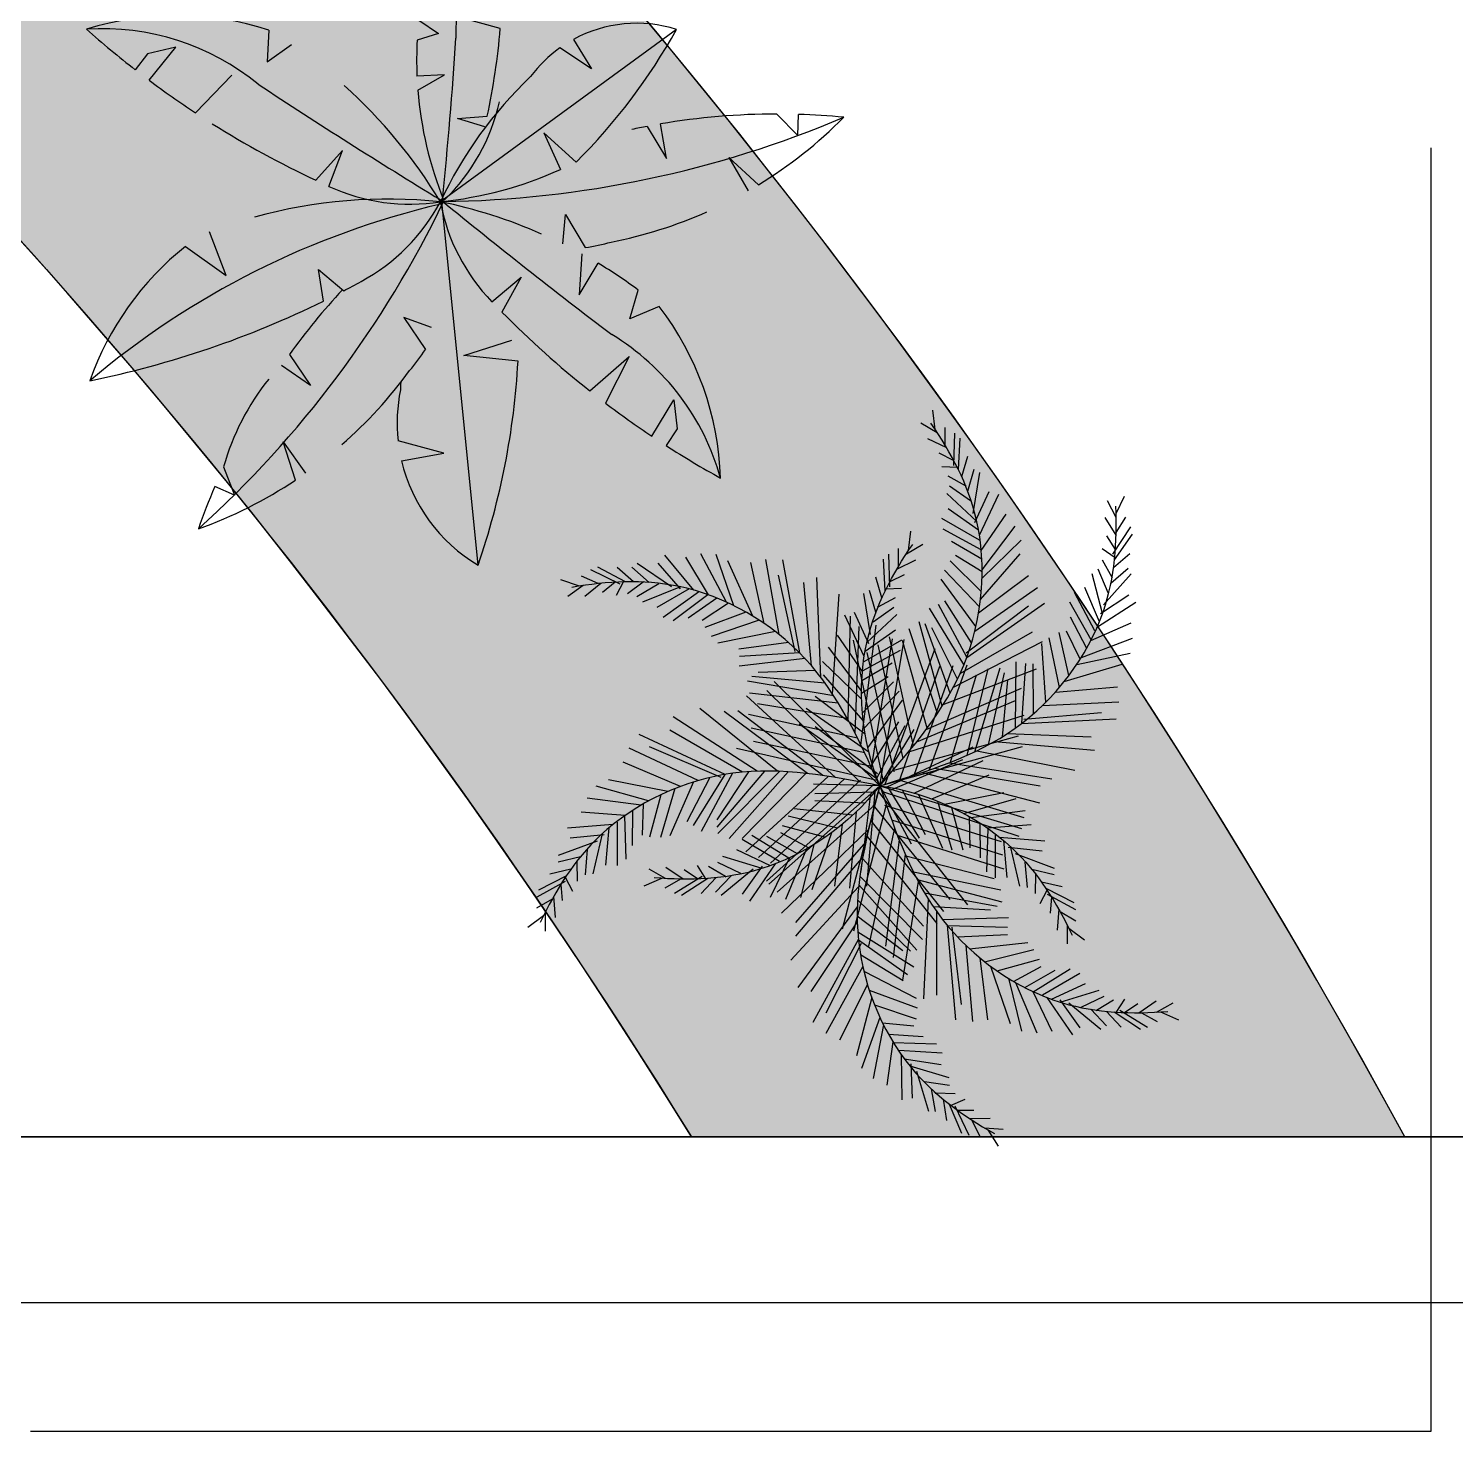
# Model space of a CAD drawing. Header units: inches. Extents: x 482566 to 494966, y -26460 to -22226.
# Drawn here: x 486397.6 to 486494.7, y -23212.5 to -23117.1 of the extents above; entities that cross this region are included whole.
import ezdxf

# ---------------------------------------------------------------- set-up
doc = ezdxf.new("R2010")
doc.units = ezdxf.units.IN
doc.header["$LTSCALE"] = 15
doc.header["$MEASUREMENT"] = 0
doc.linetypes.add('TRATTEGGIATA2', pattern=[9.524999999999999, 6.35, -3.175])
for name, color, linetype in [('ARBOLES', 7, 'Continuous'), ('Grass', 90, 'Continuous'), ('I-WALL-FULL', 5, 'Continuous'), ('SUI GAS LINE', 30, 'TRATTEGGIATA2')]:
    doc.layers.add(name, color=color, linetype=linetype)

# ---------------------------------------------------------------- blocks, each defined once
blk = doc.blocks.new('ARB-P16')
at = {"layer": 'ARBOLES'}
for p, q in [((0.3345730219092786, 1.506239946134343), (0.3251907298984236, 1.589995692738313)), ((0.3438821711946218, 1.492107292967773), (0.2733147618798171, 1.533651573287272)), ((0.3783641936887534, 1.437035543502645), (0.3777525340174179, 1.515545855283136)), ((0.4157803354854649, 1.350538077020616), (0.4189789069495475, 1.491099260276144)), ((0.3844227116748584, 1.426835899376158), (0.3030974925237047, 1.466412276589466)), ((0.4349267979449678, 1.333145019679364), (0.4420467349744115, 1.469084072060951)), ((0.4145402151603435, 1.373122101052417), (0.3513078530439486, 1.403780706570501)), ((0.4492108960866119, 1.302778570272181), (0.4764323385358295, 1.391586997699363)), ((0.4322067550511406, 1.341927463606311), (0.3642193157182021, 1.344892079332226)), ((0.4661256037142607, 1.263459936565511), (0.3914227061763995, 1.304538573016401)), ((0.4752484524465501, 1.240279017271291), (0.5032532641279772, 1.334697532230138)), ((0.4982288373235519, 1.143604847924593), (0.5276941703105251, 1.320738362519961)), ((0.4876066691934965, 1.199012420054146), (0.3973164712259915, 1.26147506615834)), ((0.4685180704548486, 1.263380326404615), (0.4654865820560872, 1.265025618572878)), ((0.5066406185651999, 1.104458720532392), (0.5674851172675233, 1.239098793161929)), ((0.5146862787142652, 1.10945477074327), (0.3851689362488457, 1.230335802006522)), ((0.5259458851019474, 1.049739478257692), (0.6100433136794834, 1.226998812613942)), ((1.116489207325259, 1.126282036535684), (1.078828381262497, 1.198996193788275)), ((1.116123022552671, 1.143201198886345), (1.152726417080089, 1.21911723145891)), ((0.525985743539934, 1.028179089500782), (0.3636897886857753, 1.121437505345853)), ((0.5222602812096682, 1.071760661531243), (0.3903480720705374, 1.163968733886918)), ((0.5338645498167125, 0.9842038375044524), (0.6407926670371182, 1.141143803387109)), ((1.116102684193407, 1.049446232097182), (1.068285270746486, 1.126215860691673)), ((1.11639727611697, 1.061305894659284), (1.157637813587712, 1.128115035146607)), ((0.2197022878853545, 0.9832548405790645), (0.2290845798952716, 1.067010587182693)), ((0.5336090697251166, 0.9870873098915068), (0.3687661414904824, 1.076119686486351)), ((0.5377147798677697, 0.9008205055802421), (0.6804779218176122, 1.088704709251886)), ((1.113037081977495, 0.9879414499290817), (1.075797759860905, 1.047536035248044)), ((1.102075119842823, 0.9681573293758845), (1.179546185202241, 1.085485549040214)), ((1.109037539347725, 0.9432448790141166), (1.187370836127911, 1.054573285457565)), ((0.1759111161058229, 0.9140504379475374), (0.1765227757762773, 0.9925607497277439)), ((0.2103931386000113, 0.969122187412438), (0.2809605479147592, 1.010666467731852)), ((0.5364702333370133, 0.9459688835474367), (0.4059284033594963, 1.022189725018649)), ((0.5373204021605602, 0.8648984215944324), (0.7060475351661637, 1.028119056345531)), ((1.111405417903882, 0.952128746743), (1.055409385993585, 0.9908007684608151)), ((-0.8035458082586047, 0.8265699736658121), (-0.9520335370684164, 0.927544635012282)), ((-0.7644772217169303, 0.8178051063482314), (-0.8612335044793156, 0.9294663078738096)), ((-0.7067040545985606, 0.8124060367763376), (-0.8324146422151841, 0.9630383615632638)), ((-0.643880893170433, 0.7921359640571666), (-0.7415755836052256, 0.9549841221813438)), ((-0.5665570685225703, 0.7606934696260622), (-0.677333334580851, 0.9690451136487468)), ((-0.5341057213007048, 0.7452836767936901), (-0.6116087512086494, 0.9668758729017951)), ((-0.452978396911675, 0.7006303776327059), (-0.5599001490439832, 0.9388753979583555)), ((-0.403312768825316, 0.6685926363371664), (-0.4609379957430519, 0.9315644083373797)), ((-0.3388742545633932, 0.6209263306059256), (-0.3966957467187342, 0.9456253998048112)), ((-0.2500229406295489, 0.5413246795435214), (-0.322845385995123, 0.9441996542779519)), ((0.1193485118496085, 0.8101599141239149), (0.1122285748202216, 0.946098966505815)), ((0.1384949743082586, 0.8275529714654795), (0.1352964028450288, 0.9681141547210359)), ((0.1698525981197179, 0.9038507938210499), (0.2511778172709285, 0.9434271710343295)), ((0.5335411631723446, 0.8063750711475848), (0.3992098409974574, 0.9399047567601997)), ((0.5377285915080279, 0.8912451133850537), (0.4224041276920616, 0.9623447453173526)), ((0.5307691667561585, 0.7725261248645835), (0.7022900268177068, 0.9694361178893018)), ((1.09839270578675, 0.8676402243392545), (1.056982211860941, 0.9421596732514387)), ((1.104982069902547, 0.909932570825049), (1.175269549405897, 0.9706582979607674)), ((-1.120199973706121, 0.840685405158041), (-1.191742192462215, 0.8730266190934515)), ((-1.025984125991954, 0.8384152918794426), (-1.15227087714004, 0.9002160490112203)), ((-1.002168992665077, 0.8485120682468619), (-1.122615842920311, 0.911936635485972)), ((-0.9686116348706264, 0.8487579283689968), (-1.03784201186707, 0.9106861013771379)), ((-0.9009531925069608, 0.8462116284307227), (-0.9749491870068994, 0.9112017680087945)), ((-0.2702160334626456, 0.54804878496941), (-0.3412746020327404, 0.8770499579732984)), ((-0.158410033130707, 0.4355847989327798), (-0.1765878653588118, 0.8675697276056553)), ((0.1050644137080212, 0.7797934647168461), (0.07784297125877515, 0.8686018921442552)), ((0.1397350946342897, 0.8501369954969675), (0.2029674567506277, 0.8807956010151655)), ((0.5265572926070661, 0.7399357859634392), (0.374810641092381, 0.8986778106734903)), ((0.522489868238921, 0.7140065153600119), (0.7371178936160163, 0.876516916162643)), ((1.05760155110579, 0.7113974262459521), (1.01221903578471, 0.882649851109221)), ((1.082304517890265, 0.801639551852304), (1.039068290579763, 0.9025579875077483)), ((1.061829055140322, 0.7490697417871104), (1.18099553568436, 0.8833970947556509)), ((1.093788486166289, 0.8431579338010238), (1.167723259987554, 0.908217711424811)), ((1.100376341996906, 0.8663002906598364), (1.098684335509034, 0.8693059556904074)), ((-1.201385235699291, 0.8299211446365291), (-1.281365194218779, 0.856496673373499)), ((-1.184652420326501, 0.8324519618270187), (-1.251942302915552, 0.7857855050759213)), ((-1.108400304975959, 0.8419126778902069), (-1.178410995239147, 0.7846537558588408)), ((-1.047009629379005, 0.8467522126064466), (-1.101342061686296, 0.8021846401947812)), ((-1.011283015763155, 0.8497222490806564), (-1.042462235720251, 0.789233100497313)), ((-0.9258236062987351, 0.8476412808800831), (-0.994423502849031, 0.7970247671059099)), ((-0.8583056630050976, 0.840141554753842), (-0.9528530808408674, 0.7843321667624535)), ((-0.7656423335265572, 0.827203812610918), (-0.9296691345952581, 0.7602547704247797)), ((-0.9247488547278522, 0.8497802394912526), (-0.9275129732648395, 0.8477170969985934)), ((-0.728243190440196, 0.8182866673545844), (-0.8672389417666294, 0.7371488793579317)), ((-0.6871109148103471, 0.8034082134118421), (-0.8397914459129936, 0.6951226441518656)), ((-0.1990119186392007, 0.4860224393592886), (-0.2319617053097716, 0.8461358913173456)), ((0.07902685734717352, 0.7172939117158705), (0.05102204566574641, 0.8117124266748873)), ((0.1220685547425546, 0.8189423580511743), (0.190055994076431, 0.8219069737770042)), ((0.5108951074921038, 0.655340062306351), (0.3607552955148492, 0.8604087117756477)), ((0.506210103040047, 0.6355248737651777), (0.7768031483965102, 0.8240778220276183)), ((1.023940760608326, 0.636561836785063), (0.9361087136207401, 0.8018574526064981)), ((1.043966387242676, 0.6754489396359133), (0.9813051272282394, 0.8236944320501323)), ((-0.6466060820279154, 0.7931121959833547), (-0.7965166535720413, 0.6807432696254807)), ((-0.6080724472673751, 0.778481056781544), (-0.7319778830183736, 0.6918887416509563)), ((-0.5578570003042671, 0.7566938272119614), (-0.670736245953691, 0.6817727653072154)), ((-0.1080586873364098, 0.36398148305733), (-0.07980861549640395, 0.7945941945389734)), ((0.05604647247108119, 0.6206197423692572), (0.02658113948405116, 0.7977532569647393)), ((0.08575723933978452, 0.7403952208492797), (0.08878872773848911, 0.7420405130175993)), ((0.08814970607943451, 0.7404748310101184), (0.1628526036181768, 0.781553467461265)), ((0.4717491111412357, 0.5230771030060453), (0.3486662727951568, 0.7509003358301243)), ((0.4923013458900698, 0.5845612519840415), (0.3757787878914201, 0.7665537537192222)), ((0.4688070915526339, 0.5426480590345761), (0.7377599038013045, 0.7450226542513576)), ((0.4711628305018109, 0.5214956339738421), (0.8064526221195932, 0.7564256436646986)), ((1.008540193040119, 0.5977099131243904), (0.9163035583777628, 0.7607815486024093)), ((1.035374667193111, 0.654840724395342), (1.200871415584061, 0.7602166010546227)), ((1.048131028433687, 0.7114460601785311), (1.171268248314391, 0.7930991511182697)), ((-0.4825511274815994, 0.7173303397664483), (-0.6600797800477096, 0.6513102021178838)), ((-0.4251517817044999, 0.6831504016707584), (-0.6328699707028704, 0.6118816805233678)), ((0.02832942469177624, 0.526754372702527), (-0.05576800388575975, 0.7040137070587207)), ((-0.04150874273287286, 0.2521986997329293), (-0.03028303998743809, 0.7009305228134792)), ((0.0476346912294332, 0.5814736149769999), (-0.01320980747289013, 0.7161136876067644)), ((0.03958903108036793, 0.5864696651881616), (0.1691063735457874, 0.7073506964514138)), ((0.06666864060113653, 0.6760273144990094), (0.1569588385686131, 0.7384899606030615)), ((0.4591999560362865, 0.4908543564288266), (0.3099033782607421, 0.7345520386263331)), ((0.989092775820893, 0.5613683500628213), (0.9190885979612062, 0.6953467107429674)), ((-0.354903020634481, 0.6334829870833119), (-0.6040116562239461, 0.5830845564458116)), ((0.02041075997786379, 0.4612187319493443), (-0.0865173572424851, 0.6181586978320013)), ((-0.01052867565292104, 0.193304652275998), (0.006664513020183448, 0.655212214929378)), ((0.01408386722269483, 0.1436419150223571), (0.0797723652400748, 0.6619014627801221)), ((0.03201502858490812, 0.5487755559759933), (0.1639272377240957, 0.64098362833181)), ((0.3447113815645366, 0.2798646806595855), (0.222944364704972, 0.6451463371149089)), ((0.3649913836601968, 0.3109382990069207), (0.2655213576911422, 0.6757596458677142)), ((0.3988299799497952, 0.3672533677343495), (0.2917840974370449, 0.666796564167015)), ((0.4312291430813388, 0.4286128227519725), (0.319703464057028, 0.649744286156249)), ((0.4423235256604414, 0.4520063784725039), (0.7554936711758842, 0.6328152462880325)), ((0.9123644591263087, 0.4447159719066747), (0.8696330241247665, 0.6292399690448747)), ((0.9610515910572417, 0.5143580698773462), (0.9012098287111883, 0.6359058098598496)), ((1.007222860418693, 0.5951322556900038), (1.181245428280306, 0.671158047486955)), ((-0.2984281234662376, 0.5869431766946889), (-0.5124980801755612, 0.5573994659479808)), ((0.01656052992680657, 0.3778354000249635), (-0.1262026120229791, 0.5657196036967775)), ((0.1116052272269314, -0.01313343432155989), (-0.01731736943162332, 0.5968969948779943)), ((0.02828956625469914, 0.5051939839453325), (0.1905855211079484, 0.5984523997904887)), ((0.05923847942437988, 0.04723185977215394), (0.1506971908023615, 0.6029275138485559)), ((0.1965939962133518, 0.08596848078286712), (0.08798073248070182, 0.5762706980013661)), ((0.09507535428940628, -0.03213074919844416), (0.2001755847936124, 0.5992717735790904)), ((0.1191775166289233, -0.02483551497252279), (0.3344701411040774, 0.5603202303852584)), ((0.2413048792660106, 0.1403739335116256), (0.137336147020136, 0.6107975302621185)), ((0.3003684918153056, 0.2169118180022451), (0.1943784465367457, 0.5954822647266838)), ((0.4135396582853161, 0.3940067434944296), (0.7981573839482508, 0.5915177996179182)), ((0.8128540716334101, 0.3288621825230962), (0.7947862921833462, 0.5823748439065071)), ((0.8711123079413311, 0.3921687256761572), (0.8270433681075815, 0.6073059033023753)), ((0.9661329079356163, 0.5224740137684876), (1.186959950051545, 0.605643756819461)), ((-0.2272137825522975, 0.5176236128399694), (-0.5110435500502319, 0.484176766564417)), ((-0.2512132282587913, 0.5425196626590889), (-0.5096454724118757, 0.5262228626147873)), ((0.01695490763407292, 0.3419133160389833), (-0.1517722253715306, 0.5051339507903947)), ((0.01780507645756302, 0.4229837779920445), (0.1483469064351368, 0.4992046194635122)), ((0.02066624006951656, 0.4641022043361147), (0.1855091683041508, 0.553134580931129)), ((0.1573318387366101, 0.0282842079914758), (0.04088557253683689, 0.5430488243392233)), ((0.6815902064192016, 0.217068918812572), (0.6847827159335509, 0.5028447686092363)), ((0.7093558483151128, 0.2376809497874319), (0.7263031879354571, 0.4960713485823476)), ((0.759462345355672, 0.278815289249934), (0.7575883330803777, 0.494906162005293)), ((0.8920133219189665, 0.417526519117871), (1.141993553933162, 0.4930436323510889)), ((0.9466925048803317, 0.492264373242449), (1.176388080385948, 0.5407387336189515)), ((-0.1402819565043956, 0.4110187534805618), (-0.4571149744628542, 0.4393345833896091)), ((-0.1824196528305038, 0.4661468138498606), (-0.4299333297533394, 0.4575397861809449)), ((0.02350614303753673, 0.2495410193093051), (-0.1480147170230737, 0.446451012333938)), ((0.01654671828566734, 0.3682600078297185), (0.1318711821025715, 0.4393596397620456)), ((0.1799289998595555, -0.01408370674181469), (0.3551162738484948, 0.4837634205849781)), ((0.243858264182137, 0.01388129818127481), (0.41266745516333, 0.4868470076235382)), ((0.3106576408143837, 0.03617164657438821), (0.4728267454208037, 0.4898334580327059)), ((0.3696228640292816, 0.3182861515134334), (0.7724483881938227, 0.4730665473336443)), ((0.4013830627375796, 0.0695700882557162), (0.5129851228756763, 0.4465242671741407)), ((0.4724170605417441, 0.09929425256598279), (0.5635908092251327, 0.4733868112844277)), ((0.5061181045625744, 0.1148212572382761), (0.6159284753585155, 0.4766645709211729)), ((0.5647263492930676, 0.1445115117711566), (0.6334008563645455, 0.4551057157906939)), ((-0.1033276072775209, 0.3566973613976643), (-0.4762576339635984, 0.4192441150081265)), ((0.00957510092015923, -0.0156258415496211), (-0.3915965063075646, 0.379625594121677)), ((0.09507535428940628, -0.03213074919844416), (-0.3600696253431295, 0.4179339703004246)), ((0.02073414662228856, 0.2833899655924483), (0.1550654687962663, 0.4169196512048359)), ((0.02771801718662914, 0.2169506804080186), (0.1794646687022521, 0.3756927051183823)), ((0.2960112196844875, 0.2110219375772999), (0.7081551884093926, 0.3888522344646788)), ((0.6247986948444293, 0.1792390482745247), (0.6479735692458917, 0.4258156618971611)), ((0.8538765423980407, 0.3723748023370774), (1.122063976119506, 0.3958337034167698)), ((-0.09522535085415028, 0.003101226140188373), (-0.4806817918337742, 0.3557076210356911)), ((-0.08361084961074994, 0.3252633398714408), (-0.4663014865978709, 0.3677577077325509)), ((-0.04503090674151622, 0.2586229407413896), (-0.4331768166331358, 0.3210106435819284)), ((0.03178544155565532, 0.1910214098045912), (-0.18284258382144, 0.3535318106073078)), ((0.04338020230247253, 0.1323549567511861), (0.1935200142797555, 0.3374236062204261)), ((0.2555174531911177, 0.158215420391457), (0.6821251875627468, 0.3361481131363462)), ((0.798347321176891, 0.3145742451337128), (1.127778497889949, 0.3303194127491338)), ((-0.4332026918861516, 0.03059868191448345), (-0.796561146848603, 0.2649318750224836)), ((-0.345668338513434, 0.03042591842643105), (-0.6811248553835014, 0.3018928577357087)), ((-0.2159689821548341, 0.02030847137774572), (-0.5760465211848782, 0.2883204698658233)), ((-0.1499903135398881, 0.01164309949248832), (-0.5173884128063833, 0.2921298885366355)), ((-0.0002841395396444568, 0.1729241372803187), (-0.4709840799555707, 0.2756345250536469)), ((0.0480652067545293, 0.1125397682100413), (-0.222527838601934, 0.301092716472283)), ((0.2207374925293664, 0.1150585081443012), (0.7188318085352989, 0.2725703806372906)), ((0.7080182158092043, 0.236653570320982), (1.116902937454029, 0.2572603221821623)), ((0.7172740071546286, 0.2558187710382072), (1.052667742195155, 0.2841407501484241)), ((-0.5724228958500532, 0.01675736766100044), (-0.9435231481621428, 0.1896618399859733)), ((-0.4978237828755994, 0.02652642479174005), (-0.810993928391042, 0.2073352926071266)), ((0.03038071862343372, 0.1095310554506739), (-0.4603147498453382, 0.2163536302788316)), ((0.08311247929276533, -0.00148947158129431), (-0.2521773123250171, 0.23344053810942)), ((0.08546821824199924, 0.01966295347946811), (-0.1834845940067282, 0.2220375486959654)), ((0.06197396390450649, 0.06157614642881981), (0.1784965219023036, 0.2435686481641141)), ((0.08252619865334054, 9.199745082355547e-05), (0.2056090369985384, 0.227915230274732)), ((0.09507535375834664, -0.03213074912650882), (0.244371931533891, 0.2115669330709125)), ((0.6466362926452973, 0.1931481494810896), (1.008003484974637, 0.17968935937688)), ((-0.6886987505524758, -0.009905423883111553), (-0.9872869163842779, 0.1301585533513219)), ((-0.5895635638296994, 0.004141025356034334), (-0.8993015104917106, 0.1358736955736504)), ((0.084752318477058, -0.009161865822846949), (-0.5231639864236115, 0.1293874997989235)), ((0.066305754835156, 0.04971145907634877), (-0.4498832294602835, 0.159671795779218)), ((0.09507535428940628, -0.03213074919869996), (0.7124153245382558, 0.1370040058181701)), ((0.1275929160771057, -0.03709123428549788), (0.4986931683901332, 0.1358132380396171)), ((0.1521191502847898, 0.03366218842418789), (0.6950027380719348, 0.1834612737253281)), ((0.5914124780252052, 0.1593428395799208), (1.02216629471684, 0.1220257980128849)), ((-0.7648057285032337, -0.03504755445089813), (-1.012857876666629, 0.0695705674880287)), ((0.1447335840567803, -0.04970757659046398), (0.4544715307196441, 0.082025093627351)), ((0.2438687707794998, -0.06375402582972356), (0.5424569366113303, 0.07630995140496566)), ((0.3945605115826822, 0.06690001193013018), (0.8381560865418008, -0.001723827393760757)), ((0.5139483340001334, 0.1185801206074757), (0.93739298927224, 0.03539359664114272)), ((-0.6376085808459493, 0.003531049979955014), (-0.7369574316479088, -0.1883766962278628)), ((-0.5740856285269729, 0.01647436707202132), (-0.7098449165517025, -0.2040301141172733)), ((-0.5399053338583428, 0.02171785324395614), (-0.6763054285975727, -0.2294256169064681)), ((-0.4026787496733561, 0.03123641467422544), (-0.6085678260579925, -0.2112396371685179)), ((-0.4720171780463431, 0.02861518549892139), (-0.6077598034183893, -0.1785346174126516)), ((-0.3369891713943218, 0.03008886502252039), (-0.6031987126341676, -0.2384653778118206)), ((-0.2999386274701124, 0.02806267719242328), (-0.5553983130676556, -0.2600314809783413)), ((-0.2232484042940541, 0.02113703952190349), (-0.4981050056398998, -0.2599382555999625)), ((-0.12743284569774, 0.008255392859638278), (-0.4828472649007267, -0.3169959688398762)), ((0.2797759344845758, 0.02567362900859393), (0.7853485834721994, -0.1058719304316753)), ((0.3199757487311672, -0.08889615639725434), (0.5680278968936818, 0.01572196554172933)), ((0.3321827084857318, 0.04372064474657122), (0.7880808980607981, -0.03250955213121642)), ((-0.9028972194886933, -0.09764988844051459), (-1.128614002108037, -0.03313822232527741)), ((-0.8196248462130029, -0.05713727636137377), (-1.075914332462162, -0.007050850782434281)), ((-0.7892948477323785, -0.04448969692168703), (-0.8508961480214623, -0.2552771644275822)), ((-0.7082017094361959, -0.01575568528153326), (-0.8107264634073488, -0.2483149013080492)), ((-0.0579609000043888, -0.003262641325250115), (-0.4282684437809223, -0.3424755955148555)), ((0.07035826053248684, -0.02731411675162576), (-0.3934822899056484, -0.4439795751795543)), ((0.09507535428940628, -0.03213074919844416), (-0.3834460874117553, -0.457257123415161)), ((0.01162622437013283, -0.008422530712039134), (-0.3759498772559198, -0.3666502635905999)), ((0.09507535428940628, -0.03213074919844416), (-0.1906213182253111, -0.02468496124549802)), ((0.07344421472581075, -0.05911000960367118), (-0.1853979116450546, -0.0664287612385408)), ((0.09507535428940628, -0.03213074919844416), (-0.06711963632776019, -0.6513302237144103)), ((0.07452066676327718, -0.05781154116027665), (0.03871020606891307, -0.4656460231764186)), ((0.08867237722427035, -0.05648514421457662), (0.4745098335330908, -0.5462683797257455)), ((0.09507535408627632, -0.03213074870237165), (0.2314754488245682, -0.2832742188527959)), ((0.09507535428940628, -0.03213074919844416), (0.7078092039609487, -0.2172589039671493)), ((0.1032625751069815, -0.05594469652263), (0.6960257222054906, -0.249309667293943)), ((0.1292556487539684, -0.03737423487450542), (0.265014936778698, -0.2578787160635727)), ((0.1783752807007488, -0.006756991843445803), (0.7177738926069139, -0.1686566314992319)), ((0.1927786010730017, -0.05031755196640119), (0.2921274518749613, -0.2422252981745316)), ((0.3747948664400553, -0.1109858783076731), (0.6310843526891574, -0.06089945272873365)), ((-0.9342038456315719, -0.1152693893202184), (-1.168297909955641, -0.0855749835034203)), ((-0.9259182185599002, -0.110469731990861), (-0.9298300741037622, -0.2458934633000922)), ((-0.8503248917932638, -0.07166113018769238), (-0.8987993306058684, -0.2547603105211067)), ((0.07308270814701245, -0.1163864838299275), (-0.347253920525219, -0.4911923995285292)), ((0.03047349715566838, -0.1076508414896011), (-0.1853979116450546, -0.097735597016964)), ((0.1235318116624171, -0.1144285944699561), (-0.01818016889706087, -0.6594791154426787)), ((0.05502425983439706, -0.06634762391627191), (0.01423912542020389, -0.4004548893507831)), ((0.06602691299494268, -0.113874403180688), (0.3984743438421673, -0.5237781100167354)), ((0.1162679997606233, -0.1162539248751386), (0.6202903675864206, -0.2727908083441548)), ((0.2633717296632199, -0.06960428722783263), (0.3658964836353391, -0.3021635032545475)), ((0.3444648679594309, -0.09833829886798638), (0.4060661682494242, -0.3091257663742226)), ((0.4580672397166268, -0.151498490386814), (0.6837840223350327, -0.08698682427188942)), ((-1.004490814303608, -0.1602954523170865), (-1.193868870237992, -0.1461629693668556)), ((-1.006860234597184, -0.1619584407597188), (-1.001543070369507, -0.3492327925429208)), ((-0.9726812146245152, -0.1389213872157598), (-0.9734194846485309, -0.2900843489679232)), ((-0.08695682301291185, -0.2150046285675558), (-0.3003047748175902, -0.1629591857715127)), ((-0.02152586983257265, -0.1591429165503655), (-0.2741904357810654, -0.13165234999326)), ((-0.006707915400909314, -0.1451779894073866), (-0.03470303587627654, -0.4737949149045448)), ((0.05638337790779246, -0.1829829740544255), (0.3709710545567759, -0.574426072050926)), ((0.1465929666584032, -0.1790980870531769), (0.6255137741675867, -0.3301873500820989)), ((0.4054949120211972, -0.125509732134276), (0.4539693508328639, -0.3086089124674629)), ((0.4810882387868957, -0.1643183339372172), (0.4850000943316957, -0.2997420652463916)), ((0.4893738658586528, -0.1691179912668304), (0.7234679301826645, -0.1394235854500323)), ((-1.057287011692296, -0.1999210375001041), (-1.252846812591883, -0.2157201951372087)), ((-1.095022632309593, -0.2439995098855263), (-1.242046604925747, -0.2586266646433444)), ((-1.103372168785455, -0.2395297889117955), (-1.143299541462852, -0.4121356133489086)), ((-1.07451511388274, -0.214123455736285), (-1.088413542407181, -0.3744668160983053)), ((-1.038635096532829, -0.1891063247022373), (-1.038251276343999, -0.3762879524596485)), ((-0.2974704327606048, -0.3446874086574212), (-0.4569961967684719, -0.2464454334690913)), ((-0.2124088949394718, -0.3003339209198259), (-0.3316452143011475, -0.2360098215429218)), ((0.04762600097748759, -0.2197585971706815), (-0.3291396317447095, -0.5816364710629784)), ((-0.1410029965094566, -0.2542724804857244), (-0.3238087574968915, -0.2047029857647544)), ((-0.1130749473452966, -0.2349473880288997), (-0.197843573532964, -0.4819438066328132)), ((-0.0665351281537312, -0.1985175004347184), (-0.09995925093912206, -0.4656460231764186)), ((0.1597139211912406, -0.2145519818801063), (0.04707604616584149, -0.7246702492684847)), ((0.1713540292990388, -0.2450215739668806), (0.6307371807478717, -0.3901938090180579)), ((0.5278512348525055, -0.1927699891620591), (0.5285895048755265, -0.3439329509144216)), ((0.562030254824208, -0.2158070427060181), (0.5567130905974409, -0.403081394489476)), ((0.5596608345315417, -0.2141440542637554), (0.749038890465016, -0.2000115713134676)), ((0.593805116759853, -0.2429549266485935), (0.5934212965710515, -0.4301365544060047)), ((-1.124718282470496, -0.2708573898276256), (-1.292853072465505, -0.3339064202279758)), ((-1.167391563432005, -0.3077602433367872), (-1.176340702762047, -0.4171851715414903)), ((-0.3368686208813756, -0.3586313043241205), (-0.4987807555467612, -0.2647080924118654)), ((-0.2604302491769488, -0.32660603585731), (-0.3917103491775151, -0.2516639155765006)), ((-0.2207083336523112, -0.3051096557854578), (-0.3120392560265088, -0.5226882652741267)), ((0.03556486122434421, -0.2738575218014887), (-0.2680654123608122, -0.6223727426100822)), ((-0.1897960852166705, -0.2868070726797498), (-0.2467857348303255, -0.5145393735458583)), ((0.04040241233172992, -0.2515659536430519), (0.3420195483965927, -0.6272452861818465)), ((0.1796989232151986, -0.2662507674792778), (0.1204892881109743, -0.7246702492684847)), ((0.612457031920286, -0.2537696394466025), (0.8080168328189643, -0.2695687970838776)), ((0.6296851341097636, -0.267972057682897), (0.6435835626342055, -0.4283154180448037)), ((0.6501926525375268, -0.2978481118318825), (0.7972166251527995, -0.3124752665898995)), ((0.6585421890124508, -0.2933783908583507), (0.6984695616898478, -0.4659842152954639)), ((-1.196950376576353, -0.3390960715935307), (-1.292721614958793, -0.3620524507283562)), ((-1.213591506150067, -0.3564754079423551), (-1.213500626764812, -0.3599233999910325)), ((-1.212464217201415, -0.3585871499973905), (-1.210687911152007, -0.443821075227163)), ((-0.5040041621270461, -0.4108107162433328), (-0.6032434994245648, -0.3638484341426818)), ((-0.41290515796058, -0.3894835213569934), (-0.5823498731024586, -0.3377587281832746)), ((-0.3764741005615519, -0.3771957453205061), (-0.5222847382251814, -0.3090604573142741)), ((-0.3555603944788857, -0.3693769802829934), (-0.4670227668009658, -0.530837157002253)), ((-0.2948455323763142, -0.3434669247127147), (-0.3772954710894112, -0.5145393735458583)), ((0.02265622189139549, -0.3391387626955691), (-0.2680524948991092, -0.6811544164736745)), ((0.02135922815949698, -0.3463494713366515), (0.2840955161415195, -0.6387859871978208)), ((0.2051838253377127, -0.3277226565502644), (0.1531173956419991, -0.7735649519263744)), ((0.2081059753452621, -0.3344411051196516), (0.5889526219704635, -0.4319362567223663)), ((0.6798883026975489, -0.3247059917740955), (0.848023092692557, -0.3877550221744741)), ((0.7225615836590862, -0.3616088452832855), (0.7315107229890714, -0.4710337734875907)), ((-1.257213866558374, -0.4204486499187396), (-1.378500507801675, -0.4822521297689661)), ((-1.238057799020169, -0.3928950333541934), (-1.328578874466984, -0.4137247863791629)), ((-1.263459664660303, -0.4271954981273041), (-1.232033377524431, -0.4875566555908505)), ((-0.8296940167887215, -0.4328890862862806), (-0.9009561235845068, -0.3925480573005302)), ((-0.752897061557178, -0.4353625274297314), (-0.8278338191893794, -0.3847210102835845)), ((-0.6711423972384694, -0.4243701150749644), (-0.7912726669921993, -0.4974207508461745)), ((-0.6913207959325121, -0.4345881513847586), (-0.7494881082139102, -0.395156622209754)), ((-0.6554721774967049, -0.4342905050048671), (-0.692033329694766, -0.376893963266923)), ((-0.6130661708220657, -0.42944207644382), (-0.6763658038196638, -0.4974207508461745)), ((-0.5705578813756347, -0.4244313260937815), (-0.6434844728640883, -0.3802760373148999)), ((-0.5459211920174596, -0.4207414852036777), (-0.6136876187192968, -0.4922036210276133)), ((-0.4507087130354819, -0.3923059976225431), (-0.5893781700434602, -0.5063904818176468)), ((-0.5692927035837556, -0.4264634579880351), (-0.5722333125972057, -0.4246607581073646)), ((-0.4126012816328739, -0.3800177501724135), (-0.4987807555467612, -0.5000306680442463)), ((0.009494864139099946, -0.4224322660695065), (0.2804881477213996, -0.6959656921638668)), ((0.2404533087729135, -0.4043196054476255), (0.6176800112291119, -0.4815071037322411)), ((0.7521203968034057, -0.3929446735398301), (0.8478916351857889, -0.4159010526747124)), ((0.7676342374293483, -0.4124357519437467), (0.7658579313790597, -0.4976696771737465)), ((0.7687615263771477, -0.4103240098886545), (0.7686706469918931, -0.4137720019376445)), ((-1.262703464836363, -0.4457265014713983), (-1.386032306053266, -0.5132370489556308)), ((-1.281641743204347, -0.4580924891932909), (-1.276576693369378, -0.52818262388638)), ((-0.846587828096176, -0.4318934531014236), (-0.9238135783733981, -0.4656460231764186)), ((-0.7647594714737237, -0.4352155190077837), (-0.833057225769636, -0.4739409620847823)), ((-0.6465063365019148, -0.4322549092863142), (-0.7606730407166538, -0.5063904818176468)), ((0.004183015255080136, -0.467913862816232), (-0.2883832323595925, -0.7851367570170851)), ((0.005079925727699219, -0.4592745863144216), (0.2558797914384741, -0.7422734000061553)), ((0.2612715373505807, -0.4451043175356801), (0.1939025300561354, -0.8713516526650551)), ((0.2572238506014912, -0.4374194116249441), (0.6229034178103348, -0.533686515651425)), ((0.8186296848873269, -0.4810441000739161), (0.7872033977514263, -0.5414052575374626)), ((0.7932278192472494, -0.4467436353004928), (0.8837488946940368, -0.4675733883256611)), ((0.8123838867854261, -0.474297251865039), (0.9336705280286707, -0.5361007317154645)), ((-1.31890439727394, -0.5213785640205231), (-1.386590491899483, -0.5611634327240154)), ((-1.313100505343527, -0.5110319114718322), (-1.306712043824547, -0.6012498058317135)), ((-0.0003079164934547407, -0.524752893568234), (0.2283641212662531, -0.7458728760180122)), ((0.3048890964681732, -0.5209976730045298), (0.2836298257676617, -0.9528419222360752)), ((0.2890748325908987, -0.4948820300041916), (0.6020097914882854, -0.5519491745941991)), ((0.326014097832342, -0.5536202558462548), (0.5732824022286991, -0.5676019163391288)), ((0.8178734850634157, -0.4995751034178965), (0.9412023262803473, -0.5670856509022428)), ((0.8368117634313704, -0.5119410911396187), (0.8317467135964023, -0.5820312258327363)), ((-1.356941582116917, -0.59390503255878), (-1.424785040383341, -0.6439082090875274)), ((-1.349356920093925, -0.5787767462071827), (-1.350051617574934, -0.6606620555124039)), ((-0.001642963152903576, -0.555254293564218), (-0.2589550973799533, -0.9027192238306155)), ((-0.002170516826140556, -0.594115846300042), (0.1957795745454405, -0.7429542234595203)), ((0.3407263200815862, -0.5749250508596901), (0.3407263200815862, -0.9365427864907758)), ((0.3659314406894225, -0.6089644572682857), (0.6516281132041684, -0.601518669315368)), ((0.8682705255714608, -0.5648805134184443), (0.8618820640524801, -0.6550984077783255)), ((0.8740744175009921, -0.5752271659670214), (0.9417605121265068, -0.6150120346703147)), ((-0.001752886796936082, -0.6200034757636388), (-0.2024109409100276, -0.9208418576936026)), ((0.0003277264389112133, -0.66230773491165), (0.2421371660437899, -0.8146436248462123)), ((0.3864861282146137, -0.6346452492302035), (0.4222965889099157, -1.042479731246289)), ((0.387562580253018, -0.6359437176735696), (0.6464047066238265, -0.6432624693083824)), ((0.4059825351444317, -0.6431813319861703), (0.4467676695586248, -0.9772885974206815)), ((0.4305332978231604, -0.684484549559528), (0.6464047066238265, -0.6745693050868624)), ((0.9045269403209487, -0.6326253481535389), (0.9052216378028959, -0.7145106574587032)), ((0.9121116023439697, -0.6477536345050794), (0.9799550606103651, -0.6977568110338552)), ((0.003177645265907358, -0.6950777855332717), (-0.1933340451405741, -1.054235841756196)), ((0.01466058249289404, -0.7129975161284676), (-0.1368020657853606, -1.013580546556824)), ((0.003352664166044406, -0.6967553247049807), (0.2146284741802731, -0.8464728674720163)), ((0.4677147103797381, -0.722011697477285), (0.4957098308550485, -1.050628622974443)), ((0.4825326648114014, -0.7359766246202639), (0.7351972307598658, -0.7084860580631585)), ((0.01216620387614853, -0.7609816156341082), (0.1972566250454406, -0.8725177676274711)), ((0.5275419231316221, -0.7753512085045883), (0.5609660459179509, -1.042479731246289)), ((0.5479636179917406, -0.7918383366374542), (0.761311569796419, -0.7397928938414395)), ((0.6020097914882854, -0.831106188555566), (0.7848155524747824, -0.7815366938346243)), ((0.02227486601759665, -0.8128329340379992), (-0.1367815640356582, -1.101751369850774)), ((0.02685327621372835, -0.8326730228407654), (0.2523051685022324, -0.9500040008453253)), ((0.5740817423241253, -0.8117810960987697), (0.6588503685117928, -1.058777514702683)), ((0.6734156899183006, -0.8771676289896674), (0.7926520092799194, -0.8128435296127917)), ((0.7214370441557776, -0.9034397439272367), (0.8527171441563722, -0.8284976236463422)), ((0.7584772277385241, -0.9215211167272912), (0.9180029917473007, -0.8232791415389329)), ((0.7978754158602044, -0.9354650123940473), (0.9597875505255898, -0.8415418004817354)), ((0.04244898545564979, -0.8904048601919498), (-0.07797163074860691, -1.131182132456331)), ((0.05028973636325418, -0.9154526872478925), (0.2566584581737175, -0.9905394857787542)), ((0.6508028801954993, -0.8636407807496197), (0.7077925298091543, -1.091373081615757)), ((0.681715128630259, -0.8819433638553846), (0.7730460510053375, -1.099521973343997)), ((0.755852327355143, -0.9203006327826698), (0.83830226606824, -1.091373081615757)), ((0.8374808955403238, -0.9540294533905183), (0.9832915332040102, -0.8858941653841725)), ((0.8739119529384709, -0.9663172294268917), (1.043356668080406, -0.914592436253116)), ((0.06095198706597671, -0.9465362276430653), (-0.005582814793200441, -1.199055674281141)), ((0.07346269444374798, -0.9781102253230074), (0.2530487636498435, -1.038309268540303)), ((0.8165671894576859, -0.9462106883528348), (0.9280295617797661, -1.107670865072151)), ((0.8736080766117027, -0.9568514582424257), (0.9597875505255898, -1.076864376114088)), ((0.9117155080133726, -0.9691397056924131), (1.050384965022289, -1.083224189887545)), ((0.9650109571058749, -0.9876444243131742), (1.064250294403365, -0.9406821422125802)), ((1.03156467635452, -1.001265034163623), (1.104491267842917, -0.9571097453847414)), ((1.116478972475591, -1.011124213074709), (1.153040124672657, -0.9537276713368215)), ((1.152327590911341, -1.0114218594546), (1.210494903192739, -0.971990330279624)), ((1.21390385653595, -1.012196235499658), (1.288840614168151, -0.9615547183535682)), ((1.29070081176755, -1.009722794356207), (1.361962918562398, -0.9693817653704002)), ((0.09600170481843405, -1.032251320677432), (0.01704637834973255, -1.253330214837149)), ((1.006927986996232, -0.9975751932736046), (1.074694413698182, -1.069037329097483)), ((1.030299498562584, -1.003297166057877), (1.033240107576063, -1.001494466177206)), ((1.074072965800895, -1.00627578451369), (1.137372598797583, -1.074254458916016)), ((1.107513131480687, -1.009088617356213), (1.22167983569463, -1.083224189887545)), ((1.132149192217327, -1.001203823144834), (1.252279461970176, -1.074254458916016)), ((1.225766266452553, -1.012049227077654), (1.294064020748493, -1.050774670154681)), ((1.307594623074976, -1.008727161171322), (1.384820373351317, -1.042479731246289)), ((0.111562418620565, -1.064630570786704), (0.06681059398707134, -1.296317995738349)), ((0.1073079258329699, -1.056052248248221), (0.2421962490301155, -1.068702539968626)), ((0.1326798977861756, -1.104555212335896), (0.2834795614007817, -1.115055093376213)), ((0.1519548510758568, -1.137678881613169), (0.1256205272741227, -1.325748758343735)), ((0.1534613337421717, -1.140150762083067), (0.3406880917881665, -1.146940176128908)), ((0.1785002942306448, -1.173612679411264), (0.3653158922761293, -1.185319148328261)), ((0.1880877567766674, -1.19292414010107), (0.1912233188536732, -1.389096047774501)), ((0.2011478112335965, -1.211033562134702), (0.3602587312514345, -1.235259058185676)), ((0.2246373093808813, -1.241471283138594), (0.3943039607425476, -1.292463372074764)), ((0.2296369689271387, -1.233427865372533), (0.2347377555788057, -1.381089587411878)), ((0.2545208208350687, -1.264796181675365), (0.3065788993290539, -1.436652064043273)), ((0.2885904878467329, -1.309763806638415), (0.39720894852789, -1.325761681699902)), ((0.3179517763740876, -1.341284788588041), (0.3346746537243632, -1.438338746866322)), ((0.3342200265689428, -1.359013650960208), (0.33766668912196, -1.359145656563896)), ((0.3364001676233102, -1.358025106644334), (0.4215708577569899, -1.361757507404405)), ((0.368983407988793, -1.385781092268218), (0.3839231913812, -1.477458497245124)), ((0.3952422632226841, -1.406676767206221), (0.4490831701338606, -1.531701869520674)), ((0.4015716276213652, -1.413345282857449), (0.4638364836498567, -1.385883153348402)), ((0.4201127804201121, -1.413787522633157), (0.4795169396504093, -1.541219162988568)), ((0.4312297836370362, -1.433484940721911), (0.5015007120764494, -1.432957373293618)), ((0.4820268478167691, -1.468297214666961), (0.5724689859596594, -1.467748989043088)), ((0.4919770418316887, -1.474757247140246), (0.5273072056502599, -1.544871601647685)), ((0.547288546319038, -1.508853360347956), (0.6289580176103016, -1.514835328550902)), ((0.5618953760047702, -1.517399275890057), (0.6074123490466832, -1.588330634664658))]:
    blk.add_line(p, q, dxfattribs=at)
for points, knots in [([(0.09507535428940628, -0.03213074919858627), (0.2363111627971363, 0.1301348422404374), (0.5182891970660819, 0.4540989486989702), (0.5756618303239236, 1.084879374187892), (0.404849101393296, 1.404610376937171), (0.3163024985713605, 1.533232940559998)], [0, 0, 0, 0, 0.1608411152085498, 0.3211201321752362, 0.4381594875785538, 0.4381594875785538, 0.4381594875785538, 0.4381594875785538]), ([(0.09507535428940628, -0.03213074919838732), (0.3009828558261347, 0.03015710339468569), (0.7120782652546609, 0.1545151285896225), (1.096165340400404, 0.6581545660177994), (1.121578648511047, 1.019760796958508), (1.115008430398063, 1.175777132571085)], [0, 0, 0, 0, 0.1608411152085498, 0.3211201321752362, 0.4381594875785538, 0.4381594875785538, 0.4381594875785538, 0.4381594875785538]), ([(0.09507535404407008, -0.03213074900898505), (0.01482013106709701, 0.1638267960111079), (-0.0211375009631638, 0.5623603889051196), (0.1494262084012803, 0.8816252713820062), (0.2379728112223631, 1.010247835004918)], [0.1612454041707286, 0.1612454041707286, 0.1612454041707286, 0.1612454041707286, 0.3211201321752362, 0.4381594875785538, 0.4381594875785538, 0.4381594875785538, 0.4381594875785538]), ([(0.09507535428940628, -0.03213074919838732), (0.006920351970876482, 0.1640996545020528), (-0.1690815736518516, 0.5558746872188749), (-0.7177789694218291, 0.8722711665010934), (-1.079661079653107, 0.8511467545875178), (-1.233549909269158, 0.8246421726529433)], [0, 0, 0, 0, 0.1608411152085498, 0.3211201321752362, 0.4381594875785538, 0.4381594875785538, 0.4381594875785538, 0.4381594875785538]), ([(0.09507535428940628, -0.03213074919838732), (-0.1160686743110944, 0.009050253174422096), (-0.5376188375526283, 0.09126834093083858), (-1.112577026865637, -0.1744357139298245), (-1.304065833158575, -0.4822293778488529), (-1.371182939344607, -0.6232242671223389)], [0, 0, 0, 0, 0.1608411152085498, 0.3211201321752362, 0.4381594875785538, 0.4381594875785538, 0.4381594875785538, 0.4381594875785538]), ([(0.09507535404407008, -0.03213074900898505), (-0.03450124651831743, -0.1996125834037343), (-0.3616626462102488, -0.4300196026490539), (-0.7234359996537876, -0.4419395386139513), (-0.8790997086618404, -0.4295672129632919)], [0.1612454041707286, 0.1612454041707286, 0.1612454041707286, 0.1612454041707286, 0.3211201321752362, 0.4381594875785538, 0.4381594875785538, 0.4381594875785538, 0.4381594875785538]), ([(0.09507535428940628, -0.03213074919838732), (0.04034318862420605, -0.2401741720974542), (-0.06892986789520705, -0.6555339597543082), (0.1590846317724015, -1.24645269542691), (0.4538679732490039, -1.457421138734986), (0.5902335888542041, -1.533504537874762)], [0, 0, 0, 0, 0.1608411152085498, 0.3211201321752362, 0.4381594875785538, 0.4381594875785538, 0.4381594875785538, 0.4381594875785538]), ([(0.095075354045008, -0.032130749009184), (0.3049071775834307, -0.06060645963492561), (0.6680262093065323, -0.228733033283504), (0.859235853385627, -0.536077979795266), (0.9263529595725402, -0.677072869068752)], [0.1612454041707286, 0.1612454041707286, 0.1612454041707286, 0.1612454041707286, 0.3211201321752362, 0.4381594875785538, 0.4381594875785538, 0.4381594875785538, 0.4381594875785538]), ([(0.09507535428940628, -0.03213074919838732), (0.1649835743812389, -0.235577343009993), (0.3045557033547368, -0.6417595372249423), (0.8221412594081414, -1.0068359078534), (1.18444279463256, -1.018773246683963), (1.340106503640641, -1.006400921033105)], [0, 0, 0, 0, 0.1608411152085498, 0.3211201321752362, 0.4381594875785538, 0.4381594875785538, 0.4381594875785538, 0.4381594875785538])]:
    blk.add_open_spline(points, degree=3, knots=knots, dxfattribs=at)
blk = doc.blocks.new('ARB-P18')
at = {"layer": 'ARBOLES'}
for p, q in [((0.2020170643259291, 1.097236581253952), (0.2665693878767286, 1.098006532111015)), ((0.216395341496991, 0.8834738813949627), (0.2020170643259291, 1.097236581253952)), ((-0.0968916791848926, 0.8306034784395422), (-0.0111650376575767, 0.7730573102258234)), ((0.2552540334921218, 0.7935209620775652), (0.09223866016230886, 0.8383328288632867)), ((-0.7441112765472155, 0.787271022220409), (-0.7519685472924776, 0.649828401317393)), ((-0.0111650376575767, 0.7730573102258234), (-0.1037869753753853, 0.744329243464648)), ((1.016630277690581, 0.7903029678658129), (-0.003489707778754791, 0.04582718866683422)), ((0.5715477113083125, 0.74720706780505), (0.6495513605843541, 0.6200017669535782)), ((-1.268146467084279, 0.684250826181227), (-1.320935921663136, 0.616263093489124)), ((-1.14511173855999, 0.7131622344533923), (-1.268146467084279, 0.684250826181227)), ((-1.261335396548304, 0.570844280015109), (-1.14511173855999, 0.7131622344533923)), ((-0.7519685472924776, 0.649828401317393), (-0.6468657241534856, 0.7251400292944652)), ((0.6495513605843541, 0.6200017669535782), (0.5121239072003334, 0.709967648513981)), ((-0.90459520614084, 0.5924820694784785), (-1.061066742066316, 0.4301068312817335)), ((0.01464871549040936, 0.5935335175020953), (-0.104598419947564, 0.5884343393080087)), ((-0.1008501398711985, 0.5275508875719765), (0.01464871549040936, 0.5935335175020953)), ((0.0701324381941788, 0.4051770761853675), (0.1989724385480258, 0.4154717592076622)), ((0.1889048150669623, 0.3697840320520811), (0.0701324381941788, 0.4051770761853675)), ((0.889779986056908, 0.3715812669934451), (0.9726869478399749, 0.2327206008179132)), ((0.9726869478399749, 0.2327206008179132), (0.9471132048361994, 0.3819831175856052)), ((1.449712396407705, 0.4247278532244252), (1.540009183431096, 0.3314769003523281)), ((1.540009183431096, 0.3314769003523281), (1.542884212924321, 0.4232690904684375)), ((0.4439006486298354, 0.3439052255256456), (0.5151560218572513, 0.1851696087050243)), ((0.5831622689523215, 0.2175356052346444), (0.4439006486298354, 0.3439052255256456)), ((-0.4264300625424937, 0.2672429579397431), (-0.541100677350812, 0.1385972472410515)), ((-0.4844373092727494, 0.1125141072085114), (-0.4264300625424937, 0.2672429579397431)), ((1.370017060148996, 0.1192115135778806), (1.242671551962701, 0.2373878605922925)), ((1.242671551962701, 0.2373878605922925), (1.325651404754666, 0.09293427153252765)), ((0.1591854336485881, -1.52328860667788), (0.00318220833611349, 0.04759554252106568)), ((0.5253088908050074, -0.1362163432970078), (0.5370963702447398, -0.00883887360922131)), ((0.5370963702447398, -0.00883887360922131), (0.6222710031833003, -0.1516366817158143)), ((-0.9282683973777353, -0.2731836187075771), (-1.000191895733536, -0.08410543058158737)), ((-1.103596143276604, -0.1467230959723906), (-0.9282683973777353, -0.2731836187075771)), ((0.6076446523767345, -0.1793194239049001), (0.5961417266908313, -0.3563028609778769)), ((0.5961417266908313, -0.3563028609778769), (0.6781264655257644, -0.2199044990464642)), ((-0.5301154028285282, -0.2466396131335671), (-0.4210780265407834, -0.3386216496606096)), ((-0.50828247120063, -0.3828628768009708), (-0.5301154028285282, -0.2466396131335671)), ((0.2191502932163587, -0.3856692428195458), (0.3458294240932389, -0.2795643149315481)), ((0.3458294240932389, -0.2795643149315481), (0.2625725511167616, -0.4304528893295866)), ((0.8148186124268193, -0.4595533917223235), (0.8509468309447357, -0.3354034961643322)), ((0.9418492898308273, -0.4064928815237465), (0.8148186124268193, -0.4595533917223235)), ((-0.04121439422380035, -0.4975723705757105), (-0.1616868721479818, -0.4545567162343787)), ((-0.1616868721479818, -0.4545567162343787), (-0.06811229363299276, -0.591996631659299)), ((0.09808963126144477, -0.6176627472527514), (0.3053820942739947, -0.5518336774103432)), ((-0.6553390162841879, -0.6139705701749278), (-0.5643784554362412, -0.7476942602714018)), ((-0.5643784554362412, -0.7476942602714018), (-0.6889436961664046, -0.6615733217902573)), ((0.3318715628524274, -0.6421743912571571), (0.09808963126144477, -0.6176627472527514)), ((0.6417410436504554, -0.7709594355137313), (0.8114200946208995, -0.6225624370030118)), ((0.8114200946208995, -0.6225624370030118), (0.7102319168202769, -0.8240816971438392)), ((0.9094959425982552, -0.9662379895643198), (1.005133102004976, -0.8093435263978391)), ((1.005133102004976, -0.8093435263978391), (1.018726859784493, -0.9349963166603743)), ((1.018726859784493, -0.9349963166603743), (0.9721317627806911, -1.007370035968933)), ((-0.6824401552420625, -0.9905417531884098), (-0.5864388038916957, -1.126689598931677)), ((-0.6289715726772158, -1.155840386356971), (-0.6824401552420625, -0.9905417531884098)), ((0.01210064983067127, -1.039321095997337), (-0.1862270206673884, -0.9861925481447145)), ((-0.1714289475653743, -1.072594712329959), (0.01210064983067127, -1.039321095997337)), ((-0.9396068855078852, -1.099295865534941), (-0.8931197315560553, -1.220490727124684)), ((-0.8931197315560553, -1.220490727124684), (-0.9775667467702361, -1.184396772197175))]:
    blk.add_line(p, q, dxfattribs=at)
for centre, radius, start, end in [((0.815717073680986, 0.5145971530246527), 0.9657715741880416, 125.3191452686028, 160.9007169757455), ((0.8547878870876103, 0.783055203934083), 0.7917337096725257, 138.9871631392587, 182.231162522202), ((-2.839028814714197, 1.060964364359023), 3.105819105828273, 0.6833656833699773, 4.462417288384475), ((-1.142994975741288, -0.4370864912357604), 1.287695432250722, 71.95489726185477, 107.5364689689958), ((0.8447868716569928, 0.2451613292569732), 0.5715851313167061, 72.50373726078564, 118.5573100866517), ((-1.459774008883585, -0.2624759867832438), 1.055644946230034, 50.6244517153981, 93.86845109834233), ((1.218753221002089, 3.887138080361098), 4.141092141104364, 228.3931969492149, 232.1722485542307), ((1.520484806834588, 0.6579252241262168), 1.626568313057116, 176.9549899581358, 182.4485578398906), ((-18.47776986278433, 1.948929434393307), 18.58000264860993, 354.1492065542034, 356.3071475833291), ((-2.839028814714197, 1.060964364359023), 3.105819105828273, 348.0045923093219, 355.0601183422363), ((-1.247633658957938, 2.053481605359735), 2.592780639589115, 314.9195260495955, 330.8438983423296), ((0.8447868716569928, 0.2451613292569732), 0.5715851313167061, 125.5913868107266, 143.3625315328315), ((1.218753221002089, 3.887138080361098), 4.141092141104364, 233.2090415905122, 236.5962130518087), ((1.6239550407781, -0.7168163751888983), 1.797276165505962, 133.529033732617, 154.8915490295854), ((12.86576906813374, 21.22323546657), 24.77333686481323, 236.5484666542707, 238.7064076833964), ((-1.862736321674845, -1.070735487407688), 2.168757750742822, 30.98674357817308, 48.25825377421662), ((1.520484806834588, 0.6579252241262168), 1.626568313057116, 184.597360463384, 201.8688706594272), ((-0.5627339075773534, 0.6557325532451728), 0.8331043875986648, 313.807407368, 347.6921150612128), ((1.218753221002089, 3.887138080361098), 4.141092141104364, 237.7954958953658, 244.851021928278), ((-0.05062697331510434, 4.619845004340732), 4.573493661364584, 270.7229093788449, 293.0252463458344), ((1.449712396407705, -2.551463904552293), 2.976191757776707, 100.8440937570892, 102.1405708497602), ((1.449712396407705, -2.551463904552293), 2.976191757776707, 90, 99.72231422820069), ((0.3612566414097671, 1.77177895669783), 1.936124153166562, 301.4007310822757, 315.3328906155502), ((1.449712396407705, -2.551463904552293), 2.976191757776707, 84.43682148805799, 88.2060214365458), ((-0.1773621855249417, 1.727892631957303), 1.691028028753049, 275.901615147539, 294.1749978263799), ((-0.1345082187507387, 0.8685647353033231), 0.8331043875986648, 245.1634991763874, 279.0482068695994), ((0.8283950377274322, -3.498944852885899), 3.631236467231171, 103.2139676531759, 130.2355914565593), ((-4.111068575954477, 2.029898420852533), 4.573493661364584, 312.0381655366227, 334.3405025036141), ((-0.2291194341244988, -2.111161779170828), 2.168757750742961, 84.02834830493491, 105.4223528806615), ((-0.7396893993071672, 0.4357924882233704), 0.8331043875986648, 298.2051039031471, 332.0898115963591), ((-0.439150049699407, -2.078722233502731), 2.168757750741842, 66.26713620876427, 78.41156856688987), ((0.8160586542534246, 0.1955048525771588), 0.8331043875986648, 190.3501052754593, 224.2348129686708), ((-1.709256218420961, -1.191614614287204), 2.113785035941311, 35.68819907613953, 35.89146905975899), ((15.69741885511559, 19.21825304221488), 24.77333686481323, 230.6919044616615, 232.8498454907869), ((0.5232768574717284, 0.5945292211107187), 0.7527040556726937, 226.3532246691302, 227.1456334835614), ((0.3612566414092271, 1.771778956699706), 1.936124153168481, 281.0842274265634, 293.9490491352945), ((-0.3027171479264155, -1.155064487092631), 1.287695432250722, 128.4584934335059, 160.5780736957575), ((0.5232768574717284, 0.5945292211107187), 0.7527040556726937, 277.5573215903653, 286.2162861627864), ((-0.4391500496997764, -2.07872223350364), 2.168757750742822, 53.49768786559301, 58.99125574734807), ((-2.338119682525956, 3.332017996277642), 4.141092141104364, 297.5764289038684, 298.7556970617358), ((1.759129285549306, -2.354102806098098), 2.976191757776707, 137.2545397745077, 144.2193181253699), ((-2.338119682525615, 3.332017996276704), 4.141092141103352, 281.4348016759734, 296.2234533230175), ((3.213811713938753, 2.474513810125359), 4.141092141104364, 224.54729021678, 231.6028162496934), ((-0.08052186058262123, -1.189382884679816), 1.287695432250722, 1.861843176062018, 37.44341488320318), ((0.1893893121507517, -1.430185174821418), 1.055644946230034, 15.52986104671726, 58.77386042965986), ((-0.702979440723368, -0.187636518676527), 0.7527040556726937, 318.8471257196731, 327.5060902920949), ((-2.90428039020145, -0.4654127732459301), 3.240975799486394, 340.9491858649671, 356.8735581577015), ((0.09133908299111226, -1.388743682972972), 1.070807932817074, 141.322076350564, 164.3174119443817), ((-1.702169880789711, 0.4556254457184821), 1.936124153168481, 311.1143627471658, 323.9791844558948), ((2.069672391421108, -0.8337717740960215), 2.246595206882452, 177.4571821574158, 178.2640504746784), ((0.5240730796524815, -0.9090079729658669), 0.7144814141458825, 168.4305526744656, 186.2016973965697), ((3.213811713938753, 2.474513810125359), 4.141092141104364, 232.8020990932494, 236.1892705545461), ((3.213811713938753, 2.474513810125359), 4.141092141104364, 237.2260635908274, 241.0051151958443), ((0.5240730796524815, -0.9090079729658669), 0.7144814141458825, 193.235774120646, 239.289346946511), ((-1.702169880788261, 0.4556254457172315), 1.936124153166562, 289.7305212669094, 303.6626808001838), ((1.759129285549306, -2.354102806098098), 2.976191757776707, 156.8573904459134, 160.6265903944016)]:
    blk.add_arc(centre, radius, start, end, dxfattribs=at)

msp = doc.modelspace()

# ---------------------------------------------------------------- hatches: boundary and pattern name
at = {"layer": 'Grass'}
h = msp.add_hatch(dxfattribs=at)
h.set_pattern_fill('AR-SAND', color=256, scale=1.5)
h.set_pattern_definition([(37.49999999999999, (-244834.0948110266, 13368.67617074096), (-0.09449003716441223, 2.890235653519738), [0, -2.28, 0, -2.55, 0, -2.4375]), (7.499999999999999, (-244834.0948110266, 13368.67617074096), (2.654665057901591, 4.233219097844611), [0, -1.23, 0, -2.055, 0, -0.7874999999999999]), (327.5, (-244835.9398110266, 13368.67617074096), (4.671212792627243, 0.008488580305447413), [0, -0.75, 0, -2.7, 0, -3.525]), (317.5, (-244835.9398110266, 13368.67617074096), (4.50918990685844, 1.316513347401374), [0, -0.375, 0, -1.77, 0, -2.025])])
edge = h.paths.add_edge_path()
edge.add_arc((486082.7102517646, -23414.35932353996), 464.8885633487714, 129.5789181852779, 151.4911101854538, ccw=False)
edge.add_line((485786.5109486547, -23056.04751914371), (485813.2708470721, -23088.41892375778))
edge.add_arc((486082.7102517638, -23414.35932353914), 422.8885633476546, 129.5789181852575, 148.3520474246445)
edge.add_line((485722.7102517656, -23192.47030395595), (485674.1926494294, -23192.47028614787))
edge = h.paths.add_edge_path()
edge.add_arc((486082.7105147977, -23414.35932353966), 464.8885633485761, 28.50888981451696, 50.42108181469284)
edge.add_line((486378.9098179077, -23056.04751914371), (486352.1499194903, -23088.41892375778))
edge.add_arc((486082.7105147985, -23414.35932353879), 422.8885633474225, 31.64795257531938, 50.421081814706326, ccw=False)
edge.add_line((486442.7105147966, -23192.47030395595), (486491.2281171329, -23192.47028614787))

# ---------------------------------------------------------------- linework, layer by layer
for p, q in [((486491.2280169873, -23192.47058603472, 6.930000000000007), (486312.4611458341, -23192.47052041965, 6.930000000000007)), ((486312.4611458341, -23192.47065860225, 4.551985711909146), (486816.0983198305, -23192.47065860225, 6.930000000000007)), ((486312.4612490448, -23203.72066363139, 6.930000000000007), (486816.0968078083, -23203.72065860225, 6.930000000000007))]:
    msp.add_line(p, q)
at = {"elevation": 6.930000000000007}
msp.add_lwpolyline([(486491.2281171329, -23192.47028614787, 0.09590237550287603), (486378.9098179077, -23056.04751914371), (486352.1499194903, -23088.41892375778, -0.08209692858393211), (486442.7105147966, -23192.47030395595)], format="xyb", close=True, dxfattribs=at)
for radius, start, end in [(464.8885633500545, 28.50884775451103, 123.6525355644666), (422.8885633500545, 31.64795257536514, 148.3520474246349)]:
    msp.add_arc((486082.7102517656, -23414.35932354065, 6.930000000000007), radius, start, end)
at = {"layer": 'I-WALL-FULL'}
for p, q in [((486550.5562238417, -23192.47060780992, 6.930000000000007), (486312.4611458341, -23192.47052041908, 6.930000000000007)), ((486679.4816791196, -23192.47065692716, 6.930000000000007), (486312.4611458341, -23192.47052151147, 6.930000000000007)), ((486312.4612490448, -23203.72066363139, 6.930000000000007), (486945.9032391451, -23203.72066363139, 6.930000000000007))]:
    msp.add_line(p, q, dxfattribs=at)
at = {"layer": 'SUI GAS LINE'}
for p, q in [((486493, -22696.56671136362), (486493, -23212.5)), ((486493, -23212.5), (486352, -23212.5))]:
    msp.add_line(p, q, dxfattribs=at)

# ---------------------------------------------------------------- block references
at = {"layer": 'ARBOLES', "color": 7, "xscale": 15.75, "yscale": 15.75, "zscale": 15.75}
for name, p in [('ARB-P18', (486425.6901899068, -23129.58427654647, 14.20650000000001)), ('ARB-P16', (486454.0145602039, -23168.07667135925, 14.20650000000001))]:
    msp.add_blockref(name, p, dxfattribs=at)

doc.saveas('drawing.dxf')
